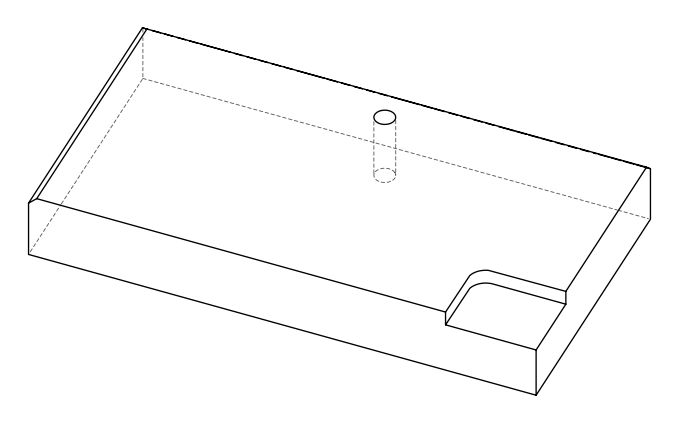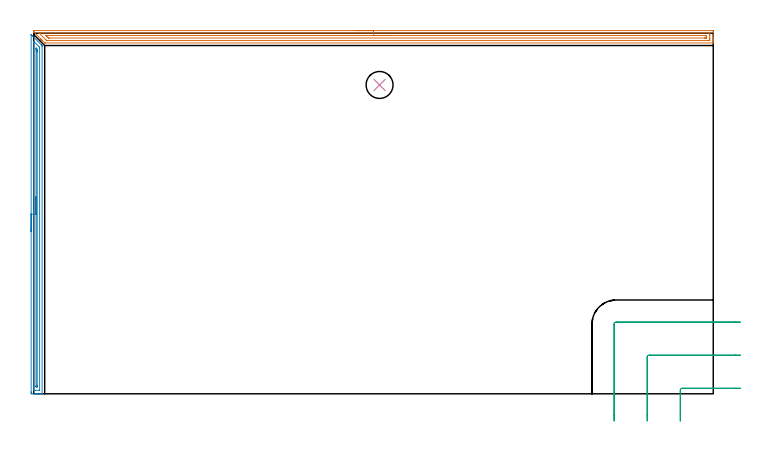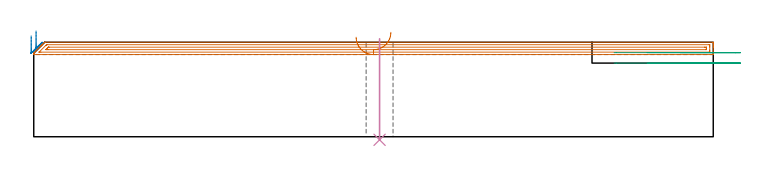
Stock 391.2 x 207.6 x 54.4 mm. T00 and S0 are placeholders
(PLAN: 4 operations, 2 tool changes, 16 min)
(1 AREA_MILL | FG_CHAMFER_SURFACE | UGT0205_001 | 9.51 min | 9861 mm3)
(2 AREA_MILL_1 | FG_CHAMFER_SURFACE_1 | UGT0205_001 | 5.05 min | 4021 mm3)
(3 MILL_CORNER_NOTCH_RECTANGULAR | CORNER_NOTCH_RECTANGULAR | UGT0201_109 | Follow Part, ap 6.35, ae 75% | 1.22 min | 44732 mm3)
(4 INDEXABLE_INSERT_DRILL_THROUGH_HOLE_FROM_SOLID | STEP1HOLE | NXT0302_002 | 0.23 min | 10246 mm3)
(TOOL UGT0205_001 | Chamfer Mill 20 x 3 x 45 deg. | D20 FL50 Z2)
(TOOL UGT0201_109 | End Mill 25.4 mm | D25.4 FL25 Z2)
(TOOL NXT0302_002 | Index. Insert Drill 15.5mm [880-D1550L20-05] | D15.5 PA176 FL78 Z2)
(OP 1 AREA_MILL)
G17 G21 G94 G90
T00 M6
G54
G17 G0 G90 X185.6 Y209.1 S1061 M3
G43 Z64.4 H0
Z57.3
G94 G1 X185.638 Z56.428 F250.
X185.752 Z55.564
X185.941 Z54.712
X186.203 Z53.88
X186.537 Z53.074
X186.94 Z52.3
X187.408 Z51.564
X187.94 Z50.872
X188.529 Z50.229
X189.172 Z49.64
X189.864 Z49.109
X190.6 Z48.64
X191.374 Z48.237
X192.18 Z47.903
X193.012 Z47.641
X193.863 Z47.452
X194.728 Z47.338
X195.6 Z47.3
X390.126
X390.593 Y209.099 Z47.301
X391.056 Y209.095 Z47.303
X391.191 Y209.091 Z47.306
X391.2 Y208.638 Z47.759
Y205.109 Z51.285
Y204.544 Z51.853
Y204.227 Z52.169
Y203.661 Z52.735
Y203.344 Z53.05
Y202.71 Z53.689
Y202.332 Z54.067
X391.193 Y202.007 Z54.384
X391.192 Y202.003 Z54.388
X391.042 Y202. Z54.4
X6.801
X6.3 Y202.007 Z54.393
X6.28 Y202.02 Z54.38
X4.956 Y203.344 Z53.052
X4.9 Y203.402 Z52.997
X4.719 Y203.584 Z52.815
X4.663 Y203.639 Z52.758
X4.611 Y203.692 Z52.707
X4.421 Y203.882 Z52.517
X4.37 Y203.933 Z52.464
X4.321 Y203.982 Z52.417
X4.124 Y204.18 Z52.219
X4.076 Y204.227 Z52.171
X4.032 Y204.272 Z52.127
X3.826 Y204.478 Z51.921
X0.256 Y208.057 Z48.342
X0.138 Y208.179 Z48.218
X0.123 Y208.197 Z48.2
X0. Y208.378 Z48.019
X-0.041 Y208.442 Z47.955
X-0.043 Y208.459 Z47.938
X-0.041 Y208.569 Z47.83
X-0.035 Y208.628 Z47.771
X-0.009 Y208.871 Z47.529
X0.01 Y209.094 Z47.305
X0.032 Y209.1 Z47.3
X195.6
Y207.686 Z48.714
X388.808 Y207.685 Z48.715
X388.88
X389.18 Y207.679 Z48.721
X389.19 Y207.582 Z48.818
X389.197 Y207.371 Z49.029
X389.199 Y206.873 Z49.527
X389.2 Y206.486 Z49.914
Y204.722 Z51.678
X389.199 Y204.227 Z52.173
X389.198 Y203.842 Z52.558
X389.19 Y203.453 Z52.947
X389.184 Y203.42 Z52.98
X389.167 Y203.419 Z52.981
X389.116 Y203.416 Z52.984
X389.014 Y203.415 Z52.985
X388.808 Y203.414 Z52.986
X7.623
X7.418 Y203.417 Z52.983
X7.367 Y203.419 Z52.981
X7.346 Y203.421 Z52.979
X7.287 Y203.476 Z52.924
X7.089 Y203.668 Z52.732
X6.801 Y203.951 Z52.449
X3.138 Y207.623 Z48.777
X3.116 Y207.648 Z48.753
X3.099 Y207.672 Z48.728
X3.096 Y207.679 Z48.721
X3.114 Y207.68 Z48.72
X3.231 Y207.684 Z48.716
X3.302 Y207.685 Z48.715
X4.124 Y207.686 Z48.714
X195.6
Y206.271 Z50.129
X386.74
X387.023 Y206.269 Z50.131
X387.117 Y206.267 Z50.133
X387.184 Y206.265 Z50.135
X387.19 Y206.166 Z50.234
X387.196 Y205.991 Z50.409
X387.199 Y205.817 Z50.583
Y205.109 Z51.291
Y204.936 Z51.464
X387.194 Y204.876 Z51.524
X387.19 Y204.836 Z51.564
X387.164 Y204.834 Z51.566
X387.023 Y204.832 Z51.568
X386.414 Y204.829 Z51.571
X386.131
X8.87
X8.586
X8.492 Y204.831 Z51.569
X8.417 Y204.835 Z51.565
X8.374 Y204.839 Z51.561
X8.344 Y204.867 Z51.533
X8.096 Y205.109 Z51.291
X7.694 Y205.509 Z50.891
X7.217 Y205.991 Z50.409
X7.062 Y206.152 Z50.248
X6.956 Y206.265 Z50.135
X7.127 Y206.267 Z50.133
X7.411 Y206.27 Z50.13
X7.694 Y206.271 Z50.129
X8.303 Y206.272 Z50.128
X195.6 Y206.271 Z50.129
X196.472 Z50.167
X197.336 Z50.28
X198.188 Z50.469
X199.02 Z50.732
X199.826 Z51.065
X200.6 Z51.468
X201.336 Z51.937
X202.028 Z52.468
X202.671 Z53.057
X203.26 Z53.701
X203.791 Z54.393
X204.26 Z55.129
X204.663 Z55.902
X204.997 Z56.708
X205.259 Z57.54
X205.448 Z58.392
X205.562 Z59.257
X205.6 Z60.129
G0 Z64.4
M5
M2
(OP 2 AREA_MILL_1)
G17 G21 G94 G90
T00 M6
G54
G17 G0 G90 X-1.5 Y93.4 S1061 M3
G43 Z64.4 H0
Z58.1
G94 G1 Y93.438 Z57.228 F250.
Y93.552 Z56.364
Y93.741 Z55.512
Y94.003 Z54.68
Y94.337 Z53.874
Y94.74 Z53.1
Y95.208 Z52.364
Y95.739 Z51.672
Y96.329 Z51.029
Y96.972 Z50.44
Y97.664 Z49.908
Y98.4 Z49.44
Y99.174 Z49.037
Y99.98 Z48.703
Y100.812 Z48.441
Y101.663 Z48.252
Y102.528 Z48.138
Y103.4 Z48.1
Y206.511
X-1.495 Y206.773 Z48.105
X-1.493 Y206.781 Z48.106
X-1.473 Y206.773 Z48.127
X-0.709 Y206.011 Z48.887
X4.304 Y200.997 Z53.901
X4.75 Y200.55 Z54.349
X4.799 Y200.495 Z54.384
X4.8 Y199.921 Z54.4
Y0.176
X4.797 Y0.01 Z54.388
X4.78 Y0.008 Z54.371
X4.409 Y0. Z54.008
X4.117 Z53.717
X3.419 Z53.014
X2.186 Z51.783
X1.65 Z51.245
X1.033 Z50.629
X-1.004 Y0.001 Z48.593
X-1.241 Y0.003 Z48.356
X-1.491 Y0.009 Z48.106
X-1.495 Y0.127 Z48.103
X-1.499 Y0.623 Z48.101
X-1.5 Y1.124 Z48.1
Y103.4
X-0.086 Z49.514
Y202.602
X-0.084 Y202.788 Z49.516
X-0.081 Y202.88 Z49.519
X-0.08 Y202.912 Z49.52
X-0.058 Y202.896 Z49.542
X0.031 Y202.813 Z49.631
X0.248 Y202.602 Z49.848
X2.929 Y199.921 Z52.529
X3.329 Y199.511 Z52.929
X3.379 Y199.458 Z52.979
X3.382 Y199.436 Z52.982
X3.384 Y199.383 Z52.984
X3.385 Y199.276 Z52.985
X3.386 Y199.061 Z52.986
X3.385 Y2.196 Z52.985
X3.384 Y2.088 Z52.984
X3.382 Y2.035 Z52.982
X3.38 Y2.016 Z52.98
X3.347 Y2.01 Z52.947
X2.939 Y2.002 Z52.539
X0.765 Y2. Z50.365
X0.286 Y2.001 Z49.886
X0.039 Y2.006 Z49.639
X-0.077 Y2.01 Z49.523
X-0.085 Y2.376 Z49.515
Y2.41
X-0.086 Y103.4 Z49.514
X1.328 Z50.928
X1.329 Y198.133 Z50.929
X1.33 Y198.457 Z50.93
X1.334 Y199.027 Z50.934
X1.335 Y199.045 Z50.935
X1.365 Y199.027 Z50.965
X1.65 Y198.744 Z51.25
X1.95 Y198.438 Z51.55
X1.964 Y198.133 Z51.564
X1.968 Y197.812 Z51.568
X1.971 Y197.24 Z51.571
Y196.915
Y4.768
X1.967 Y4.198 Z51.567
X1.964 Y4.037 Z51.564
X1.958 Y4.01 Z51.558
X1.911 Y4.005 Z51.511
X1.844 Y4.002 Z51.444
X1.65 Y4.003 Z51.25
X1.454 Y4.008 Z51.054
X1.335 Y4.013 Z50.935
X1.332 Y4.09 Z50.932
X1.331 Y4.198 Z50.931
X1.329 Y4.522 Z50.929
X1.328 Y103.4 Z50.928
Y104.271 Z50.967
Y105.136 Z51.08
Y105.988 Z51.269
Y106.82 Z51.532
Y107.626 Z51.865
Y108.4 Z52.268
Y109.136 Z52.737
Y109.828 Z53.268
Y110.471 Z53.857
Y111.06 Z54.501
Y111.591 Z55.193
Y112.06 Z55.928
Y112.463 Z56.702
Y112.797 Z57.508
Y113.059 Z58.34
Y113.248 Z59.192
Y113.362 Z60.057
Y113.4 Z60.928
G0 Z64.4
M5
M2
(OP 3 MILL_CORNER_NOTCH_RECTANGULAR)
G17 G21 G94 G90
T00 M6
G54
G17 G0 G90 X406.9 Y3.2 S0 M3
G43 Z64.4 H0
Z48.4
G94 G1 X403.9 F250.
X373.464 F500.
G3 X372.2 Y1.936 R1.27
G1 Y-12.7
Y-15.7 F250.
G0 Z64.4
X406.9 Y22.25
Z48.4
G1 X403.9
X354.415 F500.
G3 X353.15 Y20.985 R1.27
G1 Y-12.7
Y-15.7 F250.
G0 Z64.4
X406.9 Y41.3
Z48.4
G1 X403.9
X335.365 F500.
G3 X334.1 Y40.035 R1.27
G1 Y-12.7
Y-15.7 F250.
G0 Z64.4
X406.9 Y3.2
Z42.4
G1 X403.9
X373.464 F500.
G3 X372.2 Y1.936 R1.27
G1 Y-12.7
Y-15.7 F250.
G0 Z64.4
X406.9 Y22.25
Z42.4
G1 X403.9
X354.415 F500.
G3 X353.15 Y20.985 R1.27
G1 Y-12.7
Y-15.7 F250.
G0 Z64.4
X406.9 Y41.3
Z42.4
G1 X403.9
X335.365 F500.
G3 X334.1 Y40.035 R1.27
G1 Y-12.7
Y-15.7 F250.
G0 Z64.4
M5
M2
(OP 4 INDEXABLE_INSERT_DRILL_THROUGH_HOLE_FROM_SOLID)
G17 G21 G94 G90
T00 M6
G54
G17 G0 G90 X199.1 Y177.8 S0 M3
G43 Z64.4 H1
G94 G81 G98 Z-1.771 F250. R56.4
G80
M5
M2
